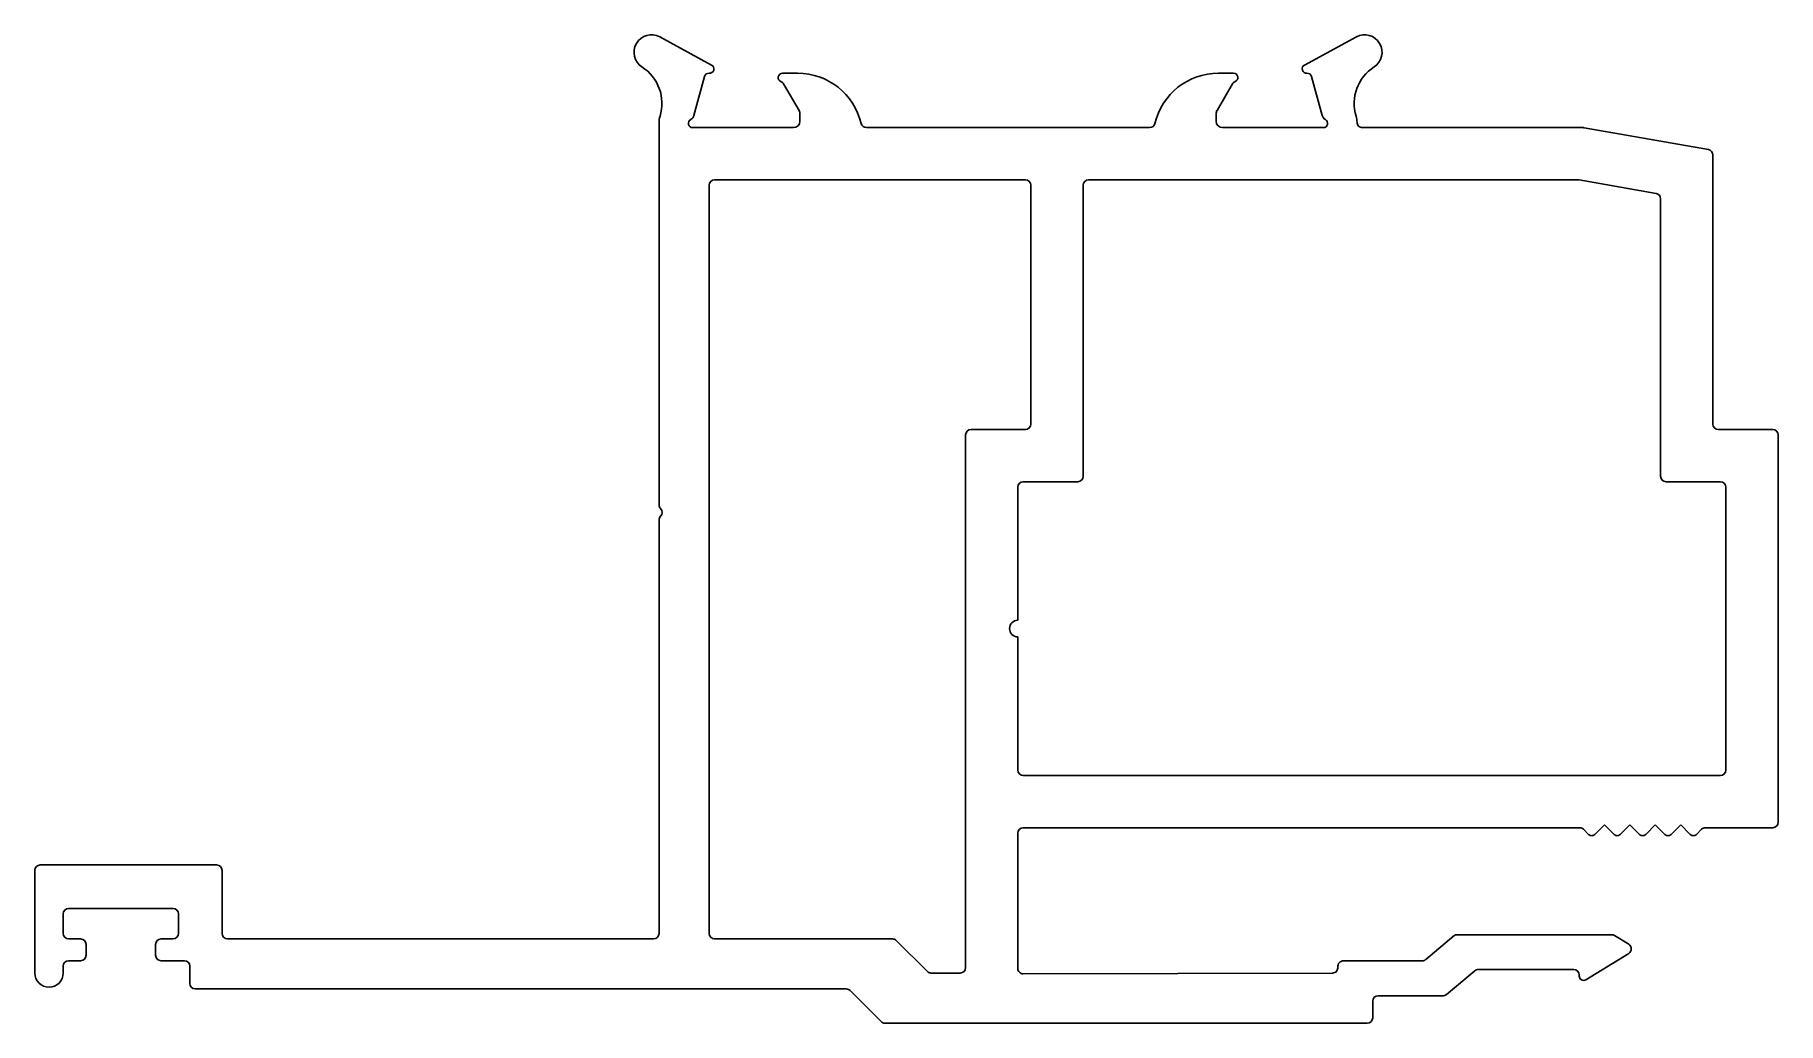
# Model space of a CAD drawing. Extents: x -46.8 to 33.3, y 14.7 to 60.1.
import ezdxf

# ---------------------------------------------------------------- set-up
doc = ezdxf.new("R2010")
doc.units = 0
doc.layers.get('0').update_dxf_attribs({"linetype": 'CONTINUOUS'})

msp = doc.modelspace()

# ---------------------------------------------------------------- linework, layer by layer
for p, q in [((-15.709, 58.76), (-18.093, 60.051)), ((13.923, 60.051), (11.539, 58.76)), ((-16.523, 56.445), (-16.03, 58.239)), ((-11.755, 58.385), (-12.448, 58.385)), ((-12.402, 57.905), (-11.688, 56.668)), ((7.518, 56.668), (8.232, 57.905)), ((8.277, 58.385), (7.585, 58.385)), ((11.86, 58.239), (12.352, 56.445)), ((-18.123, 56.116), (-18.123, 38.554)), ((-11.648, 56.518), (-11.648, 56.184)), ((7.477, 56.184), (7.477, 56.518)), ((-11.948, 55.884), (-16.574, 55.884)), ((4.422, 55.885), (-8.593, 55.885)), ((12.404, 55.884), (7.777, 55.884)), ((24.348, 55.884), (14.202, 55.884)), ((30.098, 54.874), (24.391, 55.881)), ((30.305, 42.265), (30.305, 54.628)), ((-15.823, 18.854), (-15.823, 53.234)), ((-15.573, 53.484), (-1.285, 53.484)), ((-1.035, 53.234), (-1.035, 53.059)), ((-1.035, 53.059), (-1.035, 42.265)), ((1.365, 39.865), (1.365, 53.234)), ((1.615, 53.484), (24.16, 53.484)), ((24.16, 53.484), (27.698, 52.861)), ((27.905, 52.614), (27.905, 39.865)), ((-4.035, 41.765), (-4.035, 17.284)), ((-1.285, 42.015), (-3.785, 42.015)), ((33.055, 42.015), (30.555, 42.015)), ((33.305, 23.965), (33.305, 41.765)), ((-1.635, 33.246), (-1.635, 39.365)), ((-1.385, 39.615), (1.115, 39.615)), ((28.155, 39.615), (30.655, 39.615)), ((30.905, 39.365), (30.905, 26.365)), ((-18.123, 37.847), (-18.123, 18.854)), ((-1.635, 26.365), (-1.635, 32.484)), ((30.655, 26.115), (-1.385, 26.115)), ((-1.635, 17.284), (-1.635, 23.465)), ((-1.385, 23.715), (24.182, 23.715)), ((24.359, 23.642), (24.594, 23.407)), ((24.881, 23.407), (25.322, 23.848)), ((25.322, 23.848), (25.762, 23.407)), ((26.05, 23.407), (26.49, 23.848)), ((26.49, 23.848), (26.931, 23.407)), ((27.218, 23.407), (27.659, 23.848)), ((27.659, 23.848), (28.099, 23.407)), ((28.386, 23.407), (28.827, 23.848)), ((28.827, 23.848), (29.267, 23.407)), ((29.555, 23.407), (29.79, 23.642)), ((29.966, 23.715), (33.055, 23.715)), ((-46.807, 21.754), (-46.807, 17.036)), ((-38.457, 22.004), (-46.557, 22.004)), ((-38.207, 18.854), (-38.207, 21.754)), ((-45.507, 18.854), (-45.507, 19.754)), ((-45.257, 20.004), (-40.457, 20.004)), ((-40.207, 19.754), (-40.207, 18.858)), ((-44.707, 18.604), (-45.257, 18.604)), ((-40.461, 18.604), (-41.007, 18.604)), ((-18.373, 18.604), (-37.957, 18.604)), ((-8.422, 18.604), (-15.573, 18.604)), ((-7.398, 18.604), (-8.422, 18.604)), ((-5.792, 17.1), (-7.222, 18.53)), ((18.403, 18.74), (17.107, 17.653)), ((25.654, 18.799), (18.563, 18.799)), ((26.436, 18.362), (25.784, 18.762)), ((-44.457, 17.854), (-44.457, 18.354)), ((-41.257, 18.354), (-41.257, 17.854)), ((24.47, 16.728), (26.436, 17.936)), ((-45.507, 17.036), (-45.507, 17.354)), ((-45.257, 17.604), (-44.707, 17.604)), ((-41.007, 17.604), (-39.937, 17.604)), ((-39.687, 17.354), (-39.687, 16.554)), ((-4.285, 17.034), (-5.622, 17.034)), ((-1.635, 17.248), (-1.635, 17.284)), ((12.824, 17.034), (-1.384, 16.998)), ((16.946, 17.594), (13.323, 17.594)), ((18.068, 16.053), (19.364, 17.14)), ((19.525, 17.199), (23.915, 17.199)), ((24.165, 16.949), (24.165, 16.899)), ((-39.437, 16.304), (-9.518, 16.304)), ((-9.341, 16.23), (-7.918, 14.807)), ((14.673, 14.984), (14.673, 15.744)), ((14.923, 15.994), (17.908, 15.994)), ((-7.741, 14.734), (14.423, 14.734))]:
    msp.add_line(p, q)
for centre, radius, start, end in [((-18.474, 59.348), 0.8, 61.56358, 237.19384), ((14.304, 59.348), 0.8, 302.80616, 118.43642), ((-19.991, 56.994), 2, 342.97114, 57.19384), ((-15.804, 58.585), 0.2, 265.3109, 61.56358), ((11.634, 58.585), 0.2, 118.43642, 274.6891), ((15.821, 56.994), 2, 122.80616, 197.02886), ((-15.837, 58.186), 0.2, 85.3109, 164.64258), ((-12.448, 58.185), 0.2, 90, 251.40961), ((-12.575, 57.805), 0.2, 30.00002, 71.40961), ((-11.755, 55.384), 3, 13.34315, 90), ((7.585, 55.384), 3, 90, 166.65685), ((8.405, 57.805), 0.2, 108.59039, 149.99998), ((8.277, 58.185), 0.2, 288.59039, 90), ((11.667, 58.186), 0.2, 15.35742, 94.6891), ((-17.123, 56.116), 1, 162.97114, 180), ((-16.574, 56.084), 0.2, 118.39898, 270), ((-16.812, 56.524), 0.3, 298.39898, 344.64258), ((-11.948, 56.184), 0.3, 270, 0), ((-11.948, 56.518), 0.3, 0, 30.00002), ((7.777, 56.518), 0.3, 149.99998, 180), ((7.777, 56.184), 0.3, 180, 270), ((12.642, 56.524), 0.3, 195.35742, 241.60102), ((12.404, 56.084), 0.2, 270, 61.60102), ((12.952, 56.116), 1, 1.06514, 17.02886), ((14.202, 56.134), 0.25, 180, 270.00002), ((-8.593, 56.135), 0.25, 193.34315, 270), ((4.422, 56.135), 0.25, 270, 346.65685), ((24.348, 55.634), 0.25, 80, 90.00002), ((30.055, 54.628), 0.25, 360, 80), ((-15.573, 53.234), 0.25, 90, 180), ((-1.285, 53.234), 0.25, 0, 90), ((1.615, 53.234), 0.25, 90, 180), ((27.655, 52.614), 0.25, 360, 80), ((-3.785, 41.765), 0.25, 90, 180), ((-1.285, 42.265), 0.25, 270, 360), ((30.555, 42.265), 0.25, 180, 270), ((33.055, 41.765), 0.25, 360, 90), ((-1.385, 39.365), 0.25, 90, 180), ((1.115, 39.865), 0.25, 270, 360), ((28.155, 39.865), 0.25, 180, 270), ((30.655, 39.365), 0.25, 0, 90), ((-17.873, 38.554), 0.25, 180, 225), ((-17.873, 37.847), 0.25, 135, 180), ((-18.226, 38.2), 0.25, 315, 45), ((-1.635, 32.865), 0.381, 90, 270), ((-1.385, 26.365), 0.25, 180, 270), ((30.655, 26.365), 0.25, 270, 360), ((-1.385, 23.465), 0.25, 90, 180), ((24.182, 23.465), 0.25, 45, 90), ((24.738, 23.551), 0.203, 225, 270), ((24.738, 23.551), 0.203, 270, 315), ((25.906, 23.551), 0.203, 225, 270), ((25.906, 23.551), 0.203, 270, 315), ((27.074, 23.551), 0.203, 225, 270), ((27.074, 23.551), 0.203, 270, 315), ((28.243, 23.551), 0.203, 225, 270), ((28.243, 23.551), 0.203, 270, 315), ((29.411, 23.551), 0.203, 225, 270), ((29.411, 23.551), 0.203, 270, 315), ((29.966, 23.465), 0.25, 90, 135), ((33.055, 23.965), 0.25, 270, 360), ((-46.557, 21.754), 0.25, 90, 180), ((-38.457, 21.754), 0.25, 0, 90), ((-45.257, 19.754), 0.25, 90, 180), ((-40.457, 19.754), 0.25, 0, 90), ((-45.257, 18.854), 0.25, 180, 270), ((-44.707, 18.354), 0.25, 0, 90), ((-41.007, 18.354), 0.25, 90, 180), ((-40.461, 18.858), 0.254, 270, 0), ((-37.957, 18.854), 0.25, 180, 270), ((-18.373, 18.854), 0.25, 270, 0), ((-15.573, 18.854), 0.25, 180, 270), ((-7.398, 18.354), 0.25, 44.99998, 90), ((18.563, 18.549), 0.25, 90, 130.00001), ((25.654, 18.549), 0.25, 58.44518, 90), ((-44.707, 17.854), 0.25, 270, 360), ((-41.007, 17.854), 0.25, 180, 270), ((16.946, 17.844), 0.25, 270, 310.00001), ((26.305, 18.149), 0.25, 301.55482, 58.44518), ((-46.157, 17.036), 0.65, 180, 360), ((-45.257, 17.354), 0.25, 90, 180), ((-39.937, 17.354), 0.25, 360, 90), ((-5.622, 17.284), 0.25, 227.16956, 270), ((-4.285, 17.284), 0.25, 270, 0), ((-1.385, 17.248), 0.25, 180, 270.29059), ((12.823, 17.284), 0.25, 270.29059, 6.92395), ((13.319, 17.344), 0.25, 89.15107, 187.03253), ((19.525, 16.949), 0.25, 90, 130.00001), ((23.915, 16.949), 0.25, 360, 90), ((24.365, 16.899), 0.2, 180, 301.55482), ((-39.437, 16.554), 0.25, 180, 270), ((-9.518, 16.054), 0.25, 44.99998, 90), ((17.908, 16.244), 0.25, 270, 310.00001), ((14.923, 15.744), 0.25, 90, 180), ((-7.741, 14.984), 0.25, 224.99998, 270), ((14.423, 14.984), 0.25, 270, 360)]:
    msp.add_arc(centre, radius, start, end)

doc.saveas('drawing.dxf')
